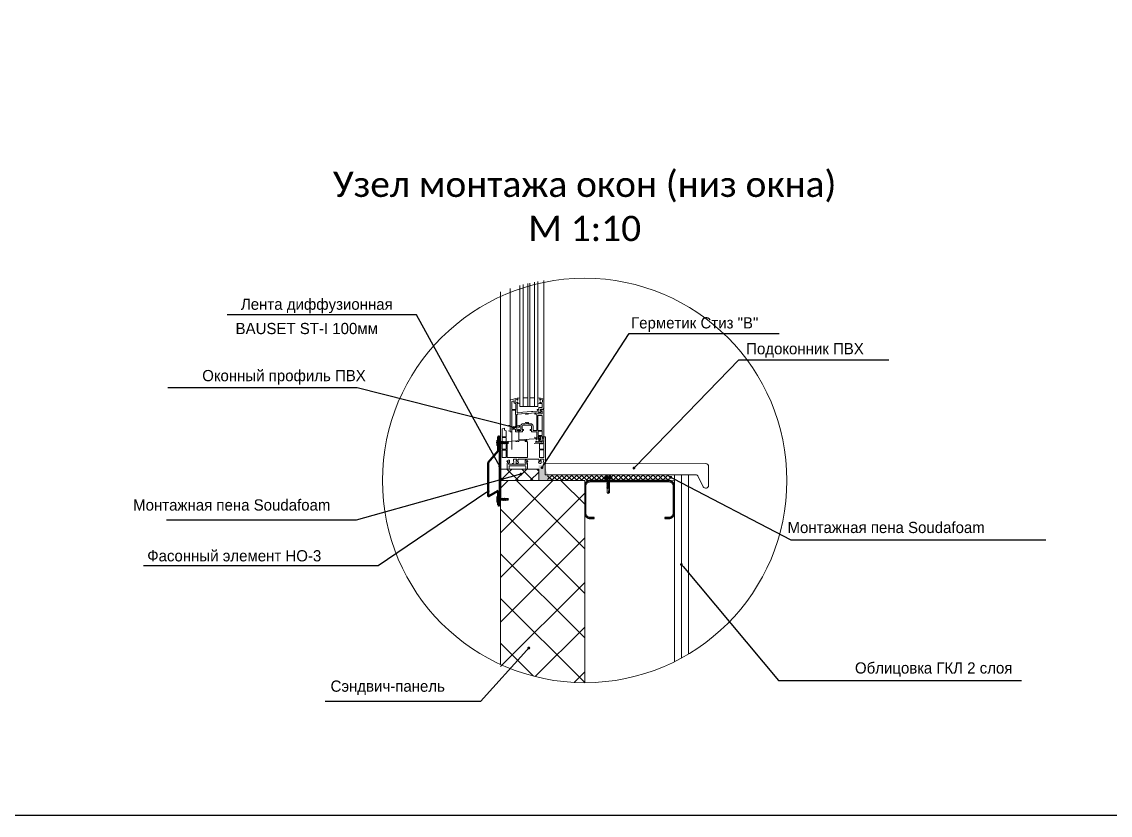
# Model space of a CAD drawing. Header units: millimetres. Extents: x -3689 to 2883575, y -702957 to -604547.
# Drawn here: x 2878021 to 2879962, y -674463 to -673048 of the extents above; entities that cross this region are included whole.
import ezdxf
from ezdxf import colors
from ezdxf.entities.mleader import LeaderData, LeaderLine
from ezdxf.enums import TextEntityAlignment as Align
from ezdxf.math import Vec2, Vec3

# ---------------------------------------------------------------- set-up
doc = ezdxf.new("R2010")
doc.units = ezdxf.units.MM
doc.linetypes.add('DASHED2', pattern=[0.375, 0.25, -0.125])
doc.layers.add('A-WALL-FNSH', color=92, linetype='Continuous', lineweight=5)
for name, color, linetype in [('A-WALL-OPEN-TEXT-BRICK', 20, 'DASHED2'), ('A-WALL-PATT', 181, 'Continuous'), ('ANNO-TEXT', 251, 'Continuous'), ('S-METL', 14, 'Continuous'), ('S-WALL-PATT', 181, 'Continuous')]:
    doc.layers.add(name, color=color, linetype=linetype)
doc.styles.add('PSTUDIO', font='pstudio.shx')
doc.styles.add('TA shtamp', font='calibri.ttf', dxfattribs={"height": 400})

# ---------------------------------------------------------------- blocks, each defined once
blk = doc.blocks.new('29-4.8-drill')
at = {"color": 0, "lineweight": 0, "ltscale": 100}
for p, q in [((-6.8, 4), (-3.4, 4)), ((-6.8, -4), (-6.8, 4)), ((-6.8, 2), (-3.4, 2)), ((-3.4, 5.2), (-2.5, 5.2)), ((-3.4, -5.2), (-3.4, 5.2)), ((-3.4, 4), (-3.4, -4)), ((-2.5, 5.2), (-2.5, -5.2)), ((-2.5, -2), (-2.5, 2)), ((-2.5, 2), (-2, 2)), ((-2, 7), (-1.5, 7)), ((-2, -7), (-2, 7)), ((-1.5, 7), (-1.5, -7)), ((-1.5, 7), (0, 7)), ((-1.5, -7), (-1.5, 7)), ((0, 7), (0, -7)), ((0, 2), (1.9, 2)), ((2.2, 2.4), (1.9, 2)), ((1.9, 2), (3.2, -2)), ((2.2, 2.4), (3.5, -2.4)), ((2.2, 2.4), (2.6, 2)), ((2.6, 2), (3.9, 2)), ((2.6, 2), (3.9, -2)), ((4.2, 2.4), (3.9, 2)), ((3.9, 2), (5.2, -2)), ((4.2, 2.4), (5.5, -2.4)), ((4.2, 2.4), (4.6, 2)), ((4.6, 2), (5.9, 2)), ((4.6, 2), (5.9, -2)), ((6.2, 2.4), (5.9, 2)), ((5.9, 2), (7.2, -2)), ((6.2, 2.4), (7.5, -2.4)), ((6.2, 2.4), (6.6, 2)), ((6.6, 2), (7.9, 2)), ((6.6, 2), (7.9, -2)), ((8.2, 2.4), (7.9, 2)), ((7.9, 2), (9.2, -2)), ((8.2, 2.4), (9.5, -2.4)), ((8.2, 2.4), (8.6, 2)), ((8.6, 2), (9.9, 2)), ((8.6, 2), (9.9, -2)), ((10.2, 2.4), (9.9, 2)), ((9.9, 2), (11.2, -2)), ((10.2, 2.4), (11.5, -2.4)), ((10.2, 2.4), (10.6, 2)), ((10.6, 2), (11.9, 2)), ((10.6, 2), (11.9, -2)), ((12.2, 2.4), (11.9, 2)), ((11.9, 2), (13.2, -2)), ((12.2, 2.4), (13.5, -2.4)), ((12.2, 2.4), (12.6, 2)), ((12.6, 2), (13.9, 2)), ((12.6, 2), (13.9, -2)), ((14.2, 2.4), (13.9, 2)), ((13.9, 2), (15.2, -2)), ((14.2, 2.4), (15.5, -2.4)), ((14.2, 2.4), (14.6, 2)), ((14.6, 2), (15.9, 2)), ((14.6, 2), (15.9, -2)), ((16.2, 2.4), (15.9, 2)), ((15.9, 2), (17.2, -2)), ((16.2, 2.4), (17.5, -2.4)), ((16.2, 2.4), (16.6, 2)), ((16.6, 2), (17.9, 2)), ((16.6, 2), (17.9, -2)), ((18.2, 2.4), (17.9, 2)), ((17.9, 2), (18.2, 1.1)), ((18.2, 2.4), (18.6, 0.9)), ((18.2, 2.4), (18.6, 2)), ((18.5, 0.8), (18.2, 1.1)), ((18.5, 0.8), (18.9, 1.1)), ((18.6, 2), (24.4, 2)), ((18.6, 2), (18.9, 1.1)), ((18.9, 1.1), (26.5, 0)), ((26.5, 0), (24.4, 2)), ((24.4, 2), (25.5, 0.1)), ((-6.8, -2), (-3.4, -2)), ((-3.4, -4), (-6.8, -4)), ((-2.5, -5.2), (-3.4, -5.2)), ((-2, -2), (-2.5, -2)), ((-1.5, -7), (-2, -7)), ((0, -7), (-1.5, -7)), ((3.2, -2), (0, -2)), ((3.5, -2.4), (3.2, -2)), ((3.5, -2.4), (3.9, -2)), ((5.2, -2), (3.9, -2)), ((5.5, -2.4), (5.2, -2)), ((5.5, -2.4), (5.9, -2)), ((7.2, -2), (5.9, -2)), ((7.5, -2.4), (7.2, -2)), ((7.5, -2.4), (7.9, -2)), ((9.2, -2), (7.9, -2)), ((9.5, -2.4), (9.2, -2)), ((9.5, -2.4), (9.9, -2)), ((11.2, -2), (9.9, -2)), ((11.5, -2.4), (11.2, -2)), ((11.5, -2.4), (11.9, -2)), ((13.2, -2), (11.9, -2)), ((13.5, -2.4), (13.2, -2)), ((13.5, -2.4), (13.9, -2)), ((15.2, -2), (13.9, -2)), ((15.5, -2.4), (15.2, -2)), ((15.5, -2.4), (15.9, -2)), ((17.2, -2), (15.9, -2)), ((17.5, -2.4), (17.2, -2)), ((17.5, -2.4), (17.9, -2)), ((24.4, -2), (17.9, -2)), ((26.5, 0), (24.4, -2))]:
    blk.add_line(p, q, dxfattribs=at)
blk = doc.blocks.new('PS1_160x68x17x2')
at = {"color": 0}
blk.add_lwpolyline([(-68, -63), (-68, -70, 0.414214), (-58, -80), (-10, -80, 0.414214), (0, -70), (0, 70, 0.414214), (-10, 80), (-58, 80, 0.414214), (-68, 70), (-68, 63), (-66, 63), (-66, 70, -0.414214), (-58, 78), (-10, 78, -0.414214), (-2, 70), (-2, -70, -0.414214), (-10, -78), (-58, -78, -0.414214), (-66, -70), (-66, -63)], format="xyb", close=True, dxfattribs=at)
blk = doc.blocks.new('_Dot')
at = {"color": 0, "linetype": 'ByBlock', "lineweight": -2}
blk.add_line((-0.5, 0), (-1, 0), dxfattribs=at)
at = {"color": 0, "linetype": 'ByBlock', "const_width": 0.5}
blk.add_lwpolyline([(-0.25, 0, 1), (0.25, 0, 1)], format="xyb", close=True, dxfattribs=at)
blk = doc.blocks.new('низ окна фасонка')
at = {"lineweight": 50}
for p, q in [((2811880.9, -600870.1), (2811898.5, -600849.3)), ((2811880.9, -600930.6), (2811880.9, -600870.1)), ((2811898.5, -600920.8), (2811880.9, -600930.6)), ((2811898.5, -600945.8), (2811898.5, -600920.8)), ((2811901.5, -600925.8), (2811901.5, -600945.8))]:
    blk.add_line(p, q, dxfattribs=at)
for points in [[(2811898.5, -600849.3), (2811898.5, -600849.3), (2811898.5, -600824.3)], [(2811901.5, -600824.3), (2811901.5, -600844.3)]]:
    blk.add_lwpolyline(points, dxfattribs=at)
for centre, radius, start, end in [((2811900, -600825.5), 1.93, 38.8495, 141.1505), ((2811900, -600944.8), 1.84, 215.393, 324.607)]:
    blk.add_arc(centre, radius, start, end, dxfattribs=at)
blk = doc.blocks.new('саморез клоп')
at = {"color": 7, "linetype": 'Continuous', "lineweight": 20, "true_color": 0x000007}
for points in [[(2808568, -602234.6), (2808568, -602224.8), (2808568, -602224.8)], [(2808569.9, -602224.8), (2808569.9, -602234.6), (2808569.9, -602234.6)], [(2808571, -602228.1), (2808570.7, -602228.1), (2808570.7, -602228.1)], [(2808570.7, -602231.1), (2808571, -602231.6), (2808571.5, -602231.1), (2808570.7, -602229.4)], [(2808570.7, -602231.1), (2808570.7, -602229.4), (2808570.7, -602229.4)], [(2808570.7, -602230.8), (2808571, -602231.6), (2808571, -602231.6)], [(2808571.5, -602228.1), (2808571.5, -602227.3), (2808571, -602228.1), (2808572.3, -602231.1)], [(2808571.5, -602227.3), (2808572.3, -602231.6), (2808572.3, -602231.6)], [(2808572.3, -602231.1), (2808572.3, -602231.6), (2808572.8, -602231.1), (2808571.5, -602228.1)], [(2808572.3, -602228.1), (2808571.5, -602228.1), (2808571.5, -602228.1)], [(2808572.3, -602231.1), (2808571.5, -602231.1), (2808571.5, -602231.1)], [(2808573.2, -602228.1), (2808572.8, -602227.3), (2808572.3, -602228.1), (2808573.7, -602231.1)], [(2808572.8, -602227.3), (2808574, -602231.6), (2808574, -602231.6)], [(2808573.7, -602231.1), (2808572.8, -602231.1), (2808572.8, -602231.1)], [(2808573.7, -602228.1), (2808573.2, -602228.1), (2808573.2, -602228.1)], [(2808573.7, -602231.1), (2808574, -602231.6), (2808574, -602231.1), (2808573.2, -602228.1)], [(2808574.5, -602228.1), (2808574, -602227.3), (2808573.7, -602228.1), (2808574.8, -602231.1)], [(2808574, -602227.3), (2808575.3, -602231.6), (2808575.3, -602231.6)], [(2808574.8, -602231.1), (2808574, -602231.1), (2808574, -602231.1)], [(2808575.3, -602228.1), (2808574.5, -602228.1), (2808574.5, -602228.1)], [(2808574.8, -602231.1), (2808575.3, -602231.6), (2808575.8, -602231.1), (2808574.5, -602228.1)], [(2808575.3, -602227.3), (2808576.6, -602231.6), (2808576.6, -602231.6)], [(2808575.8, -602228.1), (2808575.3, -602227.3), (2808575.3, -602228.1), (2808576.6, -602231.1)], [(2808576.6, -602228.1), (2808575.8, -602228.1), (2808575.8, -602228.1)], [(2808576.6, -602231.1), (2808576.6, -602231.6), (2808577, -602231.1), (2808575.8, -602228.1)], [(2808576.6, -602231.1), (2808575.8, -602231.1), (2808575.8, -602231.1)], [(2808577, -602228.1), (2808577, -602227.3), (2808576.6, -602228.1), (2808577.8, -602231.1)], [(2808577, -602227.3), (2808578.3, -602231.6), (2808578.3, -602231.6)], [(2808577.8, -602228.1), (2808577, -602228.1), (2808577, -602228.1)], [(2808577.8, -602231.1), (2808578.3, -602231.6), (2808578.3, -602231.1), (2808577, -602228.1)], [(2808577.8, -602231.1), (2808577, -602231.1), (2808577, -602231.1)], [(2808578.6, -602228.1), (2808578.3, -602227.3), (2808577.8, -602228.1), (2808579.1, -602231.1)], [(2808578.3, -602227.3), (2808579.6, -602231.6), (2808579.6, -602231.6)], [(2808579.1, -602231.1), (2808578.3, -602231.1), (2808578.3, -602231.1)], [(2808579.6, -602228.1), (2808578.6, -602228.1), (2808578.6, -602228.1)], [(2808579.1, -602231.1), (2808579.6, -602231.6), (2808580, -602231.1), (2808578.6, -602228.1)], [(2808579.6, -602227.3), (2808580.8, -602231.6), (2808580.8, -602231.6)], [(2808580, -602228.1), (2808579.6, -602227.3), (2808579.6, -602228.1), (2808580.4, -602231.1)], [(2808580.4, -602231.1), (2808580.8, -602231.6), (2808581.3, -602231.1), (2808580, -602228.1)], [(2808580.8, -602228.1), (2808580, -602228.1), (2808580, -602228.1)], [(2808580.4, -602231.1), (2808580, -602231.1), (2808580, -602231.1)], [(2808582.1, -602228.1), (2808581.3, -602228.1), (2808581.3, -602227.3), (2808580.8, -602228.1), (2808582.1, -602231.1), (2808581.3, -602231.1)], [(2808581.3, -602227.3), (2808582.1, -602231.6), (2808582.1, -602231.6)], [(2808582.1, -602231.1), (2808582.1, -602231.6), (2808582.6, -602231.1), (2808581.3, -602228.1)], [(2808582.9, -602228.1), (2808582.6, -602227.3), (2808582.1, -602228.1), (2808583.4, -602231.1), (2808582.6, -602231.1)], [(2808582.6, -602227.3), (2808583.8, -602231.6), (2808583.8, -602231.6)], [(2808583.8, -602231.1), (2808587.6, -602231.1), (2808588.9, -602229.4), (2808587.6, -602228.1), (2808582.9, -602228.1)], [(2808583.4, -602231.1), (2808583.8, -602231.6), (2808583.8, -602231.1), (2808582.9, -602228.1)], [(2808588.9, -602229.4), (2808586.7, -602229.8), (2808583.8, -602228.1)]]:
    blk.add_lwpolyline(points, dxfattribs=at)
for points in [[(2808568.7, -602225.8), (2808567.4, -602228), (2808567.4, -602230.6), (2808568.7, -602232.8)], [(2808569.9, -602226.6), (2808569.9, -602227.3), (2808570.4, -602227.8), (2808570.9, -602227.8)], [(2808570.9, -602230.8), (2808570.4, -602230.8), (2808569.9, -602231.1), (2808569.9, -602231.8)], [(2808586.9, -602229.6), (2808587.2, -602229.9), (2808587.4, -602230.4), (2808587.9, -602230.8)]]:
    blk.add_open_spline(points, degree=3, dxfattribs=at)
for points in [[(2808569.9, -602224.5), (2808569.9, -602224.1), (2808569.5, -602224), (2808569.2, -602224), (2808569.2, -602224), (2808568.9, -602224), (2808568.5, -602224.1), (2808568.5, -602224.5)], [(2808568.5, -602234.2), (2808568.5, -602234.6), (2808568.9, -602234.9), (2808569.2, -602234.9), (2808569.2, -602234.9), (2808569.5, -602234.9), (2808569.9, -602234.6), (2808569.9, -602234.2)]]:
    blk.add_open_spline(points, degree=3, knots=[0, 0, 0, 0, 0.125, 0.125, 0.125, 0.125001, 1, 1, 1, 1], dxfattribs=at)

msp = doc.modelspace()

# ---------------------------------------------------------------- hatches: boundary and pattern name
at = {"layer": 'A-WALL-PATT', "lineweight": 0}
h = msp.add_hatch(color=256, dxfattribs=at)
h.dxf.hatch_style = 1
h.paths.add_polyline_path([(2878872.9346, -673800.3064), (2878874.758, -673800.3064), (2878874.758, -673900.3279), (2878872.9346, -673900.3279)])
at = {"layer": 'S-WALL-PATT', "lineweight": 0}
h = msp.add_hatch(color=7, dxfattribs=at)
h.dxf.hatch_style = 1
edge = h.paths.add_edge_path()
edge.add_line((2878954.9189, -673838.5105), (2878954.4189, -673839.0105))
edge.add_line((2878954.4189, -673839.0105), (2878953.1189, -673839.0105))
edge.add_arc((2878953.1189, -673837.0105), 2, 180, 270, ccw=False)
edge.add_arc((2878941.5597, -673815.5626), 23.4817, 273.0737914, 294.0220865, ccw=False)
edge.add_line((2878942.8189, -673839.0105), (2878942.8189, -673866.0102))
edge.add_line((2878942.8189, -673866.0102), (2878974.9189, -673866.0102))
edge.add_arc((2878981.3919, -673840.2798), 26.5321, 176.1762528, 255.8789996, ccw=False)
h = msp.add_hatch(dxfattribs=at)
h.set_pattern_fill('ANSI37', color=256, scale=150, angle=-90)
h.set_pattern_definition([(315, (2869662.682, -656746.842), (13.258252, 13.258252), []), (45, (2869662.682, -656746.842), (-13.258252, 13.258252), [])])
edge = h.paths.add_edge_path()
edge.add_line((2878942.5982, -673865.8465), (2878942.5787, -673845.9678))
edge.add_line((2878942.5787, -673845.9678), (2878874.6377, -673846.0608))
edge.add_line((2878874.6377, -673846.0608), (2878874.6377, -673866.0608))
edge.add_line((2878874.6377, -673866.0608), (2878888.3006, -673866.0608))
edge.add_arc((2878866.6177, -665490.3517), 8375.7372, 270.1483256, 270.39406271)
edge.add_line((2878924.223, -673865.8908), (2878942.5982, -673865.8465))
h = msp.add_hatch(dxfattribs=at)
h.set_pattern_fill('ANSI37', scale=50, angle=-90)
h.set_pattern_definition([(315, (2867621.557, -734901.945), (4.4194174, 4.4194174), []), (45, (2867621.557, -734901.945), (-4.4194174, 4.4194174), [])])
h.paths.add_polyline_path([(2878958.3897, -673856.1871), (2879066.3898, -673856.1871), (2879066.3898, -673866.187), (2878958.3897, -673866.187)])
h = msp.add_hatch(dxfattribs=at)
h.set_pattern_fill('ANSI37', scale=50, angle=-90)
h.set_pattern_definition([(315, (2867731.0944, -734901.651), (4.4194174, 4.4194174), []), (45, (2867731.0944, -734901.651), (-4.4194174, 4.4194174), [])])
h.paths.add_polyline_path([(2879067.9269, -673855.8929), (2879175.9271, -673855.8929), (2879175.9271, -673865.8928), (2879067.9269, -673865.8928)])

# ---------------------------------------------------------------- linework, layer by layer
at = {"color": 7, "linetype": 'ByBlock', "lineweight": 0, "ltscale": 500}
for p, q in [((2878891.5825, -673523.4133), (2878891.5825, -673724.0384)), ((2878951.5825, -673722.2164), (2878951.5825, -673509.1665)), ((2878874.5825, -673825.1506), (2878874.5825, -673529.4992))]:
    msp.add_line(p, q, dxfattribs=at)
at = {"color": 7, "lineweight": 0}
for p, q in [((2878905.5825, -673719.1544), (2878908.9825, -673718.3506)), ((2878944.3825, -673719.1544), (2878940.9825, -673718.3506)), ((2878908.9825, -673729.4583), (2878905.5825, -673728.6544)), ((2878940.9825, -673729.4583), (2878944.3825, -673728.6544)), ((2878946.2601, -673726.8942), (2878949.0119, -673726.1569)), ((2878888.5825, -673767.8506), (2878891.5825, -673767.0467)), ((2878891.5825, -673778.1544), (2878888.5825, -673777.3506)), ((2878937.5825, -673789.6544), (2878934.5825, -673788.8506)), ((2878937.5825, -673799.1544), (2878934.5825, -673799.9583))]:
    msp.add_line(p, q, dxfattribs=at)
at = {"color": 7, "lineweight": 0, "ltscale": 500}
for points in [[(2878908.9825, -673518.1539), (2878908.9825, -673734.1544), (2878914.9825, -673734.1544), (2878914.9825, -673516.5595)], [(2878922.9825, -673514.6044), (2878922.9825, -673734.1544), (2878926.9825, -673734.1544), (2878926.9825, -673513.6991)], [(2878934.9825, -673512.031), (2878934.9825, -673734.1544), (2878940.9825, -673734.1544), (2878940.9825, -673510.9034)]]:
    msp.add_lwpolyline(points, dxfattribs=at)
at = {"color": 7, "lineweight": 0}
for points in [[(2878941.0825, -673745.6544, -0.414213562), (2878942.0825, -673744.6544), (2878942.5825, -673744.6544), (2878942.5825, -673739.1544), (2878940.0825, -673739.1544), (2878940.345, -673742.1544), (2878931.8825, -673742.8204), (2878930.0825, -673742.9621), (2878914.0825, -673744.2213), (2878912.2825, -673744.363), (2878904.6218, -673744.9672, -0.437459021), (2878904.0825, -673744.4687), (2878904.0825, -673728.6544), (2878905.5825, -673728.6544), (2878905.5825, -673726.1492, 0.339454259), (2878905.4343, -673725.956), (2878904.3343, -673725.6612, 0.493145426), (2878904.0825, -673725.8544), (2878904.0825, -673726.6044, -0.493145426), (2878903.7048, -673726.8942), (2878900.9531, -673726.1569, -0.339454259), (2878900.5825, -673725.6739), (2878900.5825, -673722.6349, -0.339454259), (2878900.9531, -673722.152), (2878903.7048, -673721.4146, -0.493145426), (2878904.0825, -673721.7044), (2878904.0825, -673722.4544, 0.493145426), (2878904.3343, -673722.6476), (2878905.4343, -673722.3528, 0.339454259), (2878905.5825, -673722.1597), (2878905.5825, -673719.1544), (2878904.0825, -673719.1544), (2878893.0649, -673722.1066, 0.339454259), (2878891.5825, -673724.0384), (2878891.5825, -673778.1544, 0.414213562), (2878892.5825, -673779.1544), (2878894.5825, -673779.1544), (2878894.5825, -673775.1544, -0.414213562), (2878895.5825, -673774.1544), (2878900.9825, -673774.1544), (2878900.9825, -673779.1544), (2878913.4825, -673779.1544), (2878913.4825, -673776.9544), (2878915.4825, -673776.9544), (2878915.4825, -673775.1544), (2878913.3325, -673775.1544), (2878913.3325, -673768.8544, -0.414213562), (2878914.8325, -673767.3544), (2878921.0629, -673767.3544), (2878921.5825, -673767.0544), (2878922.1021, -673767.3544), (2878928.3325, -673767.3544, -0.414213562), (2878929.8325, -673768.8544), (2878929.8325, -673775.1544), (2878927.6825, -673775.1544), (2878927.6825, -673776.9544), (2878929.6825, -673776.9544), (2878929.6825, -673779.1544), (2878939.0825, -673779.1544), (2878939.0825, -673789.6544), (2878937.5825, -673789.6544), (2878937.5825, -673789.6544), (2878937.5825, -673792.1597, 0.339454259), (2878937.7307, -673792.3528), (2878938.8307, -673792.6476, 0.493145426), (2878939.0825, -673792.4544), (2878939.0825, -673791.7044, -0.493145426), (2878939.4601, -673791.4146), (2878942.2119, -673792.152, -0.339454259), (2878942.5825, -673792.6349), (2878942.5825, -673796.3942, -0.414213562), (2878942.0825, -673796.8942), (2878939.4601, -673796.8942, -0.493145426), (2878939.0825, -673796.6044), (2878939.0825, -673795.8544, 0.493145426), (2878938.8307, -673795.6612), (2878937.7307, -673795.956, 0.339454259), (2878937.5825, -673796.1492), (2878937.5825, -673799.1544), (2878949.5825, -673799.1544, 0.414213562), (2878951.5825, -673797.1544), (2878951.5825, -673740.1544, 0.414213562), (2878950.5825, -673739.1544), (2878946.5825, -673739.1544), (2878946.5825, -673741.8544), (2878948.5825, -673741.8544), (2878948.5825, -673746.1544, -0.414213562), (2878947.5825, -673747.1544), (2878942.0825, -673747.1544, -0.414213562), (2878941.0825, -673746.1544)], [(2878898.3825, -673723.7875), (2878894.5825, -673724.8058), (2878894.5825, -673739.1544), (2878901.5825, -673739.1544), (2878901.5825, -673728.6031), (2878900.3837, -673728.2819, -0.339454259), (2878898.3825, -673725.6739)], [(2878881.3825, -673772.4837), (2878877.5825, -673773.5019), (2878877.5825, -673787.8506), (2878884.5825, -673787.8506), (2878884.5825, -673777.2993), (2878883.3837, -673776.978, -0.339454259), (2878881.3825, -673774.37)], [(2878944.7825, -673796.1544), (2878948.5825, -673796.1544), (2878948.5825, -673786.8544), (2878941.5825, -673786.8544), (2878941.5825, -673789.7057), (2878942.7813, -673790.0269, -0.339454259), (2878944.7825, -673792.6349)], [(2878948.3807, -673800.3506), (2878948.3807, -673798.5506), (2878946.7807, -673798.5506), (2878946.7807, -673800.3506), (2878946.2807, -673800.3506, -0.414213562), (2878945.2807, -673799.3506), (2878945.2807, -673798.5506), (2878944.2807, -673798.5506), (2878944.2807, -673810.1006), (2878951.5807, -673810.1006), (2878951.5807, -673798.5506), (2878949.8807, -673798.5506), (2878949.8807, -673799.3506, -0.414213562), (2878948.8807, -673800.3506)]]:
    msp.add_lwpolyline(points, format="xyb", close=True, dxfattribs=at)
at = {"color": 7, "linetype": 'ByBlock', "lineweight": 0, "ltscale": 500}
for points in [[(2878914.9825, -673734.1544), (2878922.9825, -673734.1544), (2878922.9825, -673718.3506), (2878914.9825, -673718.3506)], [(2878926.9825, -673734.1544), (2878934.9825, -673734.1544), (2878934.9825, -673718.3506), (2878926.9825, -673718.3506)]]:
    msp.add_lwpolyline(points, close=True, dxfattribs=at)
at = {"color": 7, "lineweight": 0}
for points in [[(2878946.0825, -673742.3544), (2878946.0825, -673742.3544), (2878946.0825, -673738.6544), (2878950.5825, -673738.6544, 0.414213562), (2878951.5825, -673737.6544), (2878951.5825, -673722.2164, 0.339454259), (2878950.1001, -673720.2845), (2878945.8825, -673719.1544), (2878944.3825, -673719.1544), (2878944.3825, -673722.1597, 0.339454259), (2878944.5307, -673722.3528), (2878945.6307, -673722.6476, 0.493145426), (2878945.8825, -673722.4544), (2878945.8825, -673721.7044, -0.493145426), (2878946.2601, -673721.4146), (2878949.0119, -673722.152, -0.339454259), (2878949.3825, -673722.6349), (2878949.3825, -673725.6739, -0.339454259), (2878949.0119, -673726.1569), (2878946.2601, -673726.8942, -0.493145426), (2878945.8825, -673726.6044), (2878945.8825, -673725.8544, 0.493145426), (2878945.6307, -673725.6612), (2878944.5307, -673725.956, 0.339454259), (2878944.3825, -673726.1492), (2878944.3825, -673728.6544), (2878948.5825, -673728.6544), (2878948.5825, -673735.6544), (2878943.0825, -673735.6544), (2878943.0825, -673744.6544), (2878946.0825, -673744.6544), (2878946.8392, -673742.9139, 0.540126136), (2878946.4724, -673742.3544), (2878946.0825, -673742.3544)], [(2878924.0825, -673746.1426), (2878935.5825, -673745.2377), (2878935.5825, -673747.6543), (2878937.0825, -673747.6543), (2878937.0825, -673745.1196), (2878938.4385, -673745.0128, 0.043600111), (2878938.3825, -673745.6544), (2878938.3825, -673746.1544, 0.200526552), (2878939.4825, -673748.7869), (2878939.4825, -673776.4544), (2878932.4825, -673776.4544), (2878932.4825, -673768.8544, 0.414213562), (2878928.2825, -673764.6544), (2878924.5325, -673764.6544), (2878924.5325, -673763.3544, 0.414213562), (2878923.5325, -673762.3544), (2878922.4325, -673762.3544), (2878922.4325, -673764.3544), (2878921.5825, -673764.3544), (2878920.6325, -673764.3544), (2878920.6325, -673762.3544), (2878919.5325, -673762.3544, 0.414213562), (2878918.5325, -673763.3544), (2878918.5325, -673764.6544), (2878914.7825, -673764.6544, 0.414213562), (2878910.5825, -673768.8544), (2878910.5825, -673776.4544), (2878903.6825, -673776.4544), (2878903.6825, -673748.6725, -0.391392455), (2878904.604, -673747.6756), (2878919.0825, -673746.5361), (2878919.0825, -673747.6544), (2878920.5825, -673747.6544), (2878920.5825, -673746.4181), (2878922.5825, -673746.2607), (2878922.5825, -673747.6544), (2878924.0825, -673747.6544), (2878924.0825, -673746.1426)], [(2878954.5807, -673810.8506), (2878954.5807, -673788.8506, 0.414213562), (2878953.5807, -673787.8506), (2878949.5807, -673787.8506), (2878949.5807, -673790.5506), (2878951.5807, -673790.5506), (2878951.5807, -673794.8506, -0.414213562), (2878950.5807, -673795.8506), (2878945.0807, -673795.8506, -0.414213562), (2878944.0807, -673794.8506), (2878944.0807, -673794.3506, -0.414213562), (2878945.0807, -673793.3506), (2878945.5807, -673793.3506), (2878945.5807, -673787.8506), (2878943.0807, -673787.8506), (2878943.3431, -673790.8506), (2878907.62, -673793.6633, -0.437459021), (2878907.0807, -673793.1649), (2878907.0807, -673777.3506), (2878908.5807, -673777.3506), (2878908.5807, -673774.8453, 0.339454259), (2878908.4324, -673774.6521), (2878907.3324, -673774.3574, 0.493145426), (2878907.0807, -673774.5506), (2878907.0807, -673775.3006, -0.493145426), (2878906.703, -673775.5903), (2878903.9513, -673774.853, -0.339454259), (2878903.5807, -673774.37), (2878903.5807, -673771.3311, -0.339454259), (2878903.9513, -673770.8481), (2878906.703, -673770.1108, -0.493145426), (2878907.0807, -673770.4006), (2878907.0807, -673771.1506, 0.493145426), (2878907.3324, -673771.3437), (2878908.4324, -673771.049, 0.339454259), (2878908.5807, -673770.8558), (2878908.5807, -673767.8506), (2878907.0807, -673767.8506), (2878896.063, -673770.8027, 0.339454259), (2878894.5807, -673772.7346), (2878894.5807, -673810.8506)], [(2878922.4825, -673810.8506), (2878922.4825, -673797.483, -0.200526552), (2878921.3825, -673794.8506), (2878921.3825, -673794.3506, -0.043594758), (2878921.4385, -673793.709), (2878920.0825, -673793.8158), (2878920.0825, -673796.4506), (2878918.5825, -673796.4506), (2878918.5825, -673793.9339), (2878907.0825, -673794.8388), (2878907.0825, -673796.4506), (2878905.5825, -673796.4506), (2878905.5825, -673794.9568), (2878903.5825, -673795.1142), (2878903.5825, -673796.4506), (2878902.0825, -673796.4506), (2878902.0825, -673795.2323), (2878887.604, -673796.3718, 0.391392455), (2878886.6825, -673797.3687), (2878886.6825, -673810.8506)], [(2878954.5807, -673810.8506), (2878954.5807, -673835.3506, -0.414213562), (2878954.0807, -673835.8506), (2878952.7807, -673835.8506, -0.414213562), (2878950.7807, -673833.8506), (2878951.5807, -673829.3506), (2878951.5807, -673828.5506, 0.414213562), (2878950.8807, -673827.8506), (2878950.8807, -673827.8506), (2878950.8807, -673827.8506), (2878946.2807, -673827.8506, 0.414213562), (2878945.2807, -673828.8506), (2878945.2807, -673829.3506, 0.414213562), (2878946.2807, -673830.3506), (2878946.7807, -673830.3506), (2878946.7807, -673834.8506, -0.414213562), (2878946.2807, -673835.3506), (2878944.4807, -673835.3506, -0.414213562), (2878942.4807, -673833.3506), (2878942.4807, -673832.6506), (2878944.5807, -673832.6506), (2878944.5807, -673832.0616, -0.25819889), (2878943.0807, -673829.3506), (2878943.0807, -673828.0506, 0.414213562), (2878942.8807, -673827.8506), (2878906.2807, -673827.8506, 0.414213562), (2878906.0807, -673828.0506), (2878906.0807, -673829.3506, -0.25819889), (2878904.5807, -673832.0616), (2878904.5807, -673832.6506), (2878906.6807, -673832.6506), (2878906.6807, -673833.3506, -0.414213562), (2878904.6807, -673835.3506), (2878902.8807, -673835.3506, -0.414213562), (2878902.3807, -673834.8506), (2878902.3807, -673830.3506), (2878902.8807, -673830.3506, 0.414213562), (2878903.8807, -673829.3506), (2878903.8807, -673828.8506, 0.414213562), (2878902.8807, -673827.8506), (2878898.3807, -673827.8506, 0.375735116), (2878897.5807, -673828.5506), (2878897.5807, -673829.3506), (2878898.3807, -673833.8506, -0.414213562), (2878896.3807, -673835.8506), (2878895.0807, -673835.8506)], [(2878904.5825, -673836.9506), (2878889.8825, -673836.9506, -0.414213562), (2878888.8825, -673835.9506), (2878888.8825, -673835.4506, -0.414213562), (2878889.8825, -673834.4506), (2878890.3825, -673834.4506), (2878890.3825, -673829.9506, 0.414213562), (2878889.8825, -673829.4506), (2878888.0825, -673829.4506, 0.414213562), (2878886.0825, -673831.4506), (2878886.0825, -673832.1506), (2878888.1825, -673832.1506), (2878888.1825, -673832.7395, 0.25819889), (2878886.6825, -673835.4506), (2878886.6825, -673845.8504)], [(2878904.5825, -673836.9506), (2878919.2825, -673836.9506, 0.414213562), (2878920.2825, -673835.9506), (2878920.2825, -673835.4506, 0.414213562), (2878919.2825, -673834.4506), (2878918.7825, -673834.4506), (2878918.7825, -673829.9506, -0.414213562), (2878919.2825, -673829.4506), (2878921.0825, -673829.4506, -0.414213562), (2878923.0825, -673831.4506), (2878923.0825, -673832.1506), (2878920.9825, -673832.1506), (2878920.9825, -673832.7395, -0.25819889), (2878922.4825, -673835.4506), (2878922.4825, -673845.8504)], [(2878904.5825, -673839.6506), (2878890.6825, -673839.6506, 0.414213562), (2878889.6825, -673840.6506), (2878889.6825, -673845.8504, 0.096497732), (2878889.6825, -673845.8504, 0.096497732)], [(2878904.5825, -673839.6506), (2878918.4825, -673839.6506, -0.414213562), (2878919.4825, -673840.6506), (2878919.4825, -673845.8504, -0.414213562), (2878919.4825, -673845.8504), (2878919.4825, -673845.8504)]]:
    msp.add_lwpolyline(points, format="xyb", dxfattribs=at)
for points in [[(2878901.3825, -673748.2588), (2878901.8825, -673748.2305), (2878901.8825, -673771.4544), (2878894.5825, -673771.4544), (2878894.5825, -673740.6544), (2878901.3825, -673740.6544)], [(2878948.5825, -673749.8544), (2878948.5825, -673776.4544), (2878941.2825, -673776.4544), (2878941.2825, -673749.8544)], [(2878941.5825, -673777.9544), (2878941.5825, -673785.3544), (2878948.5825, -673785.3544), (2878948.5825, -673777.9544)], [(2878884.3825, -673796.955), (2878884.8825, -673796.9266), (2878884.8825, -673810.2506), (2878877.5825, -673810.2506), (2878877.5825, -673789.3506), (2878884.3825, -673789.3506)], [(2878877.5825, -673825.1506), (2878884.8825, -673825.1506), (2878884.8825, -673811.6006), (2878877.5825, -673811.6006)], [(2878944.2807, -673811.4506), (2878951.5807, -673811.4506), (2878951.5807, -673825.1506), (2878944.2807, -673825.1506)]]:
    msp.add_lwpolyline(points, close=True, dxfattribs=at)
msp.add_lwpolyline([(2878872.9194, -673800.3039), (2878874.7428, -673800.3039), (2878874.7428, -673900.3254), (2878872.9194, -673900.3254)], close=True)
msp.add_lwpolyline([(2878922.4825, -673810.8506), (2878922.4825, -673825.1506), (2878886.6825, -673825.1506), (2878886.6825, -673810.8506)], dxfattribs=at)
at = {"color": 7, "linetype": 'ByBlock', "lineweight": 0, "ltscale": 500, "flags": 128}
msp.add_lwpolyline([(2878954.2356, -673855.9198), (2878954.2356, -673835.9198), (2879240.4807, -673835.8506, -0.414213562), (2879245.4807, -673840.8506), (2879245.4807, -673874.6702, -0.791418319), (2879236.0085, -673876.9063), (2879226.8626, -673858.6145, 0.284079044), (2879222.3905, -673855.8506)], format="xyb", close=True, dxfattribs=at)
at = {"layer": 'A-WALL-FNSH', "color": 7, "lineweight": 0}
for points in [[(2879184.5826, -673855.8506), (2879184.5826, -674189.0107)], [(2879197.0826, -673855.8506), (2879197.0826, -674182.5148)], [(2879209.5826, -673855.8506), (2879209.5826, -674175.3784)]]:
    msp.add_lwpolyline(points, dxfattribs=at)
at = {"layer": 'A-WALL-PATT', "lineweight": 0}
msp.add_lwpolyline([(2878942.5982, -673865.8465), (2878942.5787, -673845.9678), (2878874.7428, -673845.8504), (2878874.7428, -673865.8504), (2878888.4057, -673865.8504, 0.001072231), (2878924.3282, -673865.6804)], format="xyb", close=True, dxfattribs=at)
at = {"layer": 'Defpoints', "color": 7}
msp.add_lwpolyline([(2877972.1351, -671632.8276), (2877972.1351, -674462.8276), (2880052.1351, -674462.8276), (2880052.1351, -673912.8276), (2881902.1351, -673912.8276), (2881902.1351, -671632.8276)], close=True, dxfattribs=at)
msp.add_lwpolyline([(2877972.1351, -671632.8276), (2877972.1351, -674462.8276), (2880052.1351, -674462.8276), (2880052.1351, -673912.8276), (2881902.1351, -673912.8276), (2881902.1351, -671632.8276)], close=True, dxfattribs=at)
at = {"layer": 'S-METL', "color": 7, "lineweight": 0}
msp.add_circle((2879024.5825, -673865.8504), 360.6003, dxfattribs=at)
at = {"layer": 'S-WALL-PATT', "color": 7, "linetype": 'Continuous', "lineweight": 0}
for p, q in [((2878967.9552, -673865.8504), (2878874.5825, -673959.2232)), ((2878888.4057, -673865.8504), (2878874.5825, -673879.6737)), ((2878902.8091, -673865.8504), (2879024.5825, -673987.6238)), ((2878982.3586, -673865.8504), (2879024.5825, -673908.0743)), ((2879024.5825, -673888.7727), (2878874.5825, -674038.7727)), ((2878874.5825, -673917.1733), (2879024.5825, -674067.1733)), ((2879024.5825, -673968.3222), (2878874.5825, -674118.3222)), ((2878874.5825, -673996.7229), (2879024.5825, -674146.7229)), ((2879024.5825, -674047.8717), (2878874.5825, -674197.8717)), ((2878874.5825, -674076.2724), (2879024.5825, -674226.2724)), ((2879024.5825, -674127.4212), (2878936.481, -674215.5228)), ((2878874.5825, -674155.8219), (2878933.5254, -674214.7648)), ((2879024.5825, -674206.9707), (2879005.6023, -674225.9509))]:
    msp.add_line(p, q, dxfattribs=at)
at = {"layer": 'S-WALL-PATT', "color": 7, "lineweight": 0}
msp.add_lwpolyline([(2879068.6324, -673856.3505), (2879184.5826, -673855.8506), (2879184.5826, -673865.8504), (2879068.6324, -673866.3504)], close=True, dxfattribs=at)
msp.add_lwpolyline([(2878874.5825, -674193.7721), (2878874.5825, -673865.8504), (2879024.5825, -673865.8504), (2879024.5825, -674226.4508)], dxfattribs=at)

# ---------------------------------------------------------------- block references
for name, p in [('низ окна фасонка', (66971.6257, -72963.769)), ('саморез клоп', (70299.8211, -71569.0774)), ('саморез клоп', (70300.1376, -71669.9909))]:
    msp.add_blockref(name, p)
at = {"layer": 'S-METL', "color": 7, "lineweight": 0}
for name, p, rotation in [('29-4.8-drill', (2879066.5824, -673862.8504), 270), ('PS1_160x68x17x2', (2879104.5826, -673865.8504), 90.00000000000001)]:
    msp.add_blockref(name, p, dxfattribs=dict(at, rotation=rotation))

# ---------------------------------------------------------------- texts
at = {"layer": 'A-WALL-OPEN-TEXT-BRICK', "lineweight": 0, "char_height": 20, "attachment_point": 1, "style": 'PSTUDIO'}
for s, insert in [('Лента диффузионная ', (2878411.7188, -673541.4651)), ('BAUSET ST-I 100мм ', (2878402.2533, -673584.8349))]:
    msp.add_mtext_dynamic_manual_height_columns(s, width=445.164623, gutter_width=2.5, heights=[67.9228], dxfattribs=dict(at, insert=insert))
at = {"layer": 'A-WALL-OPEN-TEXT-BRICK', "color": 7, "lineweight": 0, "char_height": 20, "style": 'PSTUDIO'}
for s, width, insert, attachment_point in [('Герметик Стиз "В"', 498.025831, (2879107.2775, -673574.7508), 1), ('Подоконник ПВХ ', 498.025831, (2879312.5542, -673620.807), 1), ('Оконный профиль ПВХ', 445.164623, (2878634.3355, -673668.8084), 3), ('{\\C256;Монтажная пена Soudafoam}', 445.164623, (2878219.533, -673899.5069), 1), ('{\\C256;Монтажная пена Soudafoam}', 445.164623, (2879386.2205, -673939.6258), 1), ('Фасонный элемент НО-3', 445.164623, (2878244.6831, -673990.1403), 1), ('Облицовка ГКЛ 2 слоя', 445.164623, (2879787.2289, -674190.1858), 3), ('Сэндвич-панель', 445.164623, (2878571.5519, -674222.6072), 1)]:
    msp.add_mtext_dynamic_manual_height_columns(s, width=width, gutter_width=2.5, heights=[67.9228], dxfattribs=dict(at, insert=insert, attachment_point=attachment_point))
at = {"layer": 'ANNO-TEXT', "color": 7, "lineweight": 0, "style": 'TA shtamp'}
for s, p in [('Узел монтажа окон (низ окна)', (2879024.5825, -673339.4332)), ('М 1:10', (2879024.5825, -673416.4148))]:
    msp.add_text(s, height=45, dxfattribs=at).set_placement(p, align=Align.MIDDLE)

# ---------------------------------------------------------------- leaders
at = {"layer": 'A-WALL-OPEN-TEXT-BRICK', "linetype": 'Continuous', "lineweight": 0}
ml = msp.add_multileader_mtext('Standard', dxfattribs=at)
ml.set_content('', color=256)
ml.set_leader_properties()
ml.set_arrow_properties(name='DOT')
ml.build(insert=Vec2(0, 0))
ml.multileader.update_dxf_attribs({"arrow_head_size": 5})
ctx = ml.context
ctx.base_point, ctx.char_height, ctx.arrow_head_size, ctx.landing_gap_size, ctx.plane_origin = Vec3(2878386.855, -673570.2646), 0.4, 5, 0.2, Vec3(2877964.9166, -673146.0529)
ctx.text_align_type = 2
notes = []
notes.append((ctx, [(0, (1, 1, 0), (2878725.0106, -673570.2646), (-1, 0), 337.7556, [(0, [(2878872.9194, -673840.1154)], 0, [])])]))
ctx.mtext.insert, ctx.mtext.alignment, ctx.mtext.flow_direction = Vec3(2878387.055, -673570.0646), 3, 5
at = {"layer": 'A-WALL-OPEN-TEXT-BRICK', "color": 7, "linetype": 'Continuous', "lineweight": 0}
ml = msp.add_multileader_mtext('Standard', dxfattribs=at)
ml.set_content('', color=7)
ml.set_leader_properties()
ml.set_arrow_properties(name='DOT')
ml.build(insert=Vec2(0, 0))
ml.multileader.update_dxf_attribs({"arrow_head_size": 5})
ctx = ml.context
ctx.base_point, ctx.char_height, ctx.arrow_head_size, ctx.landing_gap_size, ctx.plane_origin = Vec3(2879371.6179, -673603.7941), 0.4, 5, 0.2, Vec3(2878719.3577, -673210.6626)
notes.append((ctx, [(1, (1, 1, 0), (2879104.0949, -673603.7941), (1, 0), 267.523, [(0, [(2878948.4706, -673843.0041)], 0, [])])]))
ctx.mtext.insert, ctx.mtext.flow_direction = Vec3(2879371.8179, -673603.5941), 5
ml = msp.add_multileader_mtext('Standard', dxfattribs=at)
ml.set_content('', color=7)
ml.set_leader_properties()
ml.set_arrow_properties(name='DOT')
ml.build(insert=Vec2(0, 0))
ml.multileader.update_dxf_attribs({"arrow_head_size": 5})
ctx = ml.context
ctx.base_point, ctx.char_height, ctx.arrow_head_size, ctx.landing_gap_size, ctx.plane_origin = Vec3(2879566.7118, -673650.7233), 0.4, 5, 0.2, Vec3(2878896.1312, -673204.9984)
notes.append((ctx, [(1, (1, 1, 0), (2879299.1888, -673650.7233), (1, 0), 267.523, [(0, [(2879112.3608, -673843.7883)], 0, [])])]))
ctx.mtext.insert, ctx.mtext.flow_direction = Vec3(2879566.9118, -673650.5233), 5
ml = msp.add_multileader_mtext('Standard', dxfattribs=at)
ml.set_content('', color=7)
ml.set_leader_properties()
ml.set_arrow_properties(name='DOT')
ml.build(insert=Vec2(0, 0))
ml.multileader.update_dxf_attribs({"arrow_head_size": 5})
ctx = ml.context
ctx.base_point, ctx.char_height, ctx.arrow_head_size, ctx.landing_gap_size, ctx.plane_origin = Vec3(2878281.0472, -673700.608), 0.4, 5, 0.2, Vec3(2879038.3317, -673363.4017)
ctx.text_align_type = 2
notes.append((ctx, [(1, (1, 1, 0), (2878619.2028, -673700.608), (-1, 0), 337.7556, [(0, [(2878898.2325, -673771.4544)], 0, [])])]))
ctx.mtext.insert, ctx.mtext.alignment, ctx.mtext.flow_direction = Vec3(2878281.2472, -673700.408), 3, 5
ml = msp.add_multileader_mtext('Standard', dxfattribs=at)
ml.set_content('', color=7)
ml.set_leader_properties()
ml.set_arrow_properties(name='DOT')
ml.build(insert=Vec2(0, 0))
ml.multileader.update_dxf_attribs({"arrow_head_size": 5})
ctx = ml.context
ctx.base_point, ctx.char_height, ctx.arrow_head_size, ctx.landing_gap_size, ctx.plane_origin = Vec3(2878278.7902, -673936.3648), 0.4, 5, 0.2, Vec3(2879036.0747, -673599.1585)
ctx.text_align_type = 2
notes.append((ctx, [(1, (1, 1, 0), (2878616.9458, -673936.3648), (-1, 0), 337.7556, [(0, [(2878910.9277, -673854.5957)], 0, [])])]))
ctx.mtext.insert, ctx.mtext.alignment, ctx.mtext.flow_direction = Vec3(2878278.9902, -673936.1648), 3, 5
ml = msp.add_multileader_mtext('Standard', dxfattribs=at)
ml.set_content('', color=7)
ml.set_leader_properties()
ml.set_arrow_properties(name='DOT')
ml.build(insert=Vec2(0, 0))
ml.multileader.update_dxf_attribs({"arrow_head_size": 5})
ctx = ml.context
ctx.base_point, ctx.char_height, ctx.arrow_head_size, ctx.landing_gap_size, ctx.plane_origin = Vec3(2879846.8056, -673971.8026), 0.4, 5, 0.2, Vec3(2878988.7985, -673619.5434)
notes.append((ctx, [(1, (1, 1, 0), (2879391.8561, -673971.8026), (1, 0), 454.9496, [(0, [(2879177.907, -673860.1436)], 0, [])])]))
ctx.mtext.insert, ctx.mtext.flow_direction = Vec3(2879847.0056, -673971.6026), 5
ml = msp.add_multileader_mtext('Standard', dxfattribs=at)
ml.set_content('', color=7)
ml.set_leader_properties()
ml.set_arrow_properties(name='DOT')
ml.build(insert=Vec2(0, 0))
ml.multileader.update_dxf_attribs({"arrow_head_size": 5})
ctx = ml.context
ctx.base_point, ctx.char_height, ctx.arrow_head_size, ctx.landing_gap_size, ctx.plane_origin = Vec3(2878237.4496, -674018.0993), 0.4, 5, 0.2, Vec3(2877877.3935, -673768.7627)
ctx.text_align_type = 2
notes.append((ctx, [(0, (1, 1, 0), (2878656.2439, -674018.0993), (-1, 0), 418.3943, [(0, [(2878852.5565, -673885.1355)], 0, [])])]))
ctx.mtext.insert, ctx.mtext.alignment, ctx.mtext.flow_direction = Vec3(2878237.6496, -674017.8993), 3, 5
ml = msp.add_multileader_mtext('Standard', dxfattribs=at)
ml.set_content('', color=7)
ml.set_leader_properties()
ml.set_arrow_properties(name='DOT')
ml.build(insert=Vec2(0, 0))
ml.multileader.update_dxf_attribs({"arrow_head_size": 5})
ctx = ml.context
ctx.base_point, ctx.char_height, ctx.arrow_head_size, ctx.landing_gap_size, ctx.plane_origin = Vec3(2879803.3713, -674222.6313), 0.4, 5, 0.2, Vec3(2880161.9419, -673936.9794)
notes.append((ctx, [(0, (1, 1, 0), (2879369.8901, -674222.6313), (1, 0), 433.4812, [(0, [(2879197.0826, -674015.6145)], 0, [])])]))
ctx.mtext.insert, ctx.mtext.flow_direction = Vec3(2879803.5713, -674222.4313), 5
ml = msp.add_multileader_mtext('Standard', dxfattribs=at)
ml.set_content('', color=7)
ml.set_leader_properties()
ml.set_arrow_properties(name='DOT')
ml.build(insert=Vec2(0, 0))
ml.multileader.update_dxf_attribs({"arrow_head_size": 5})
ctx = ml.context
ctx.base_point, ctx.char_height, ctx.arrow_head_size, ctx.landing_gap_size, ctx.plane_origin = Vec3(2878561.7546, -674260.2684), 0.4, 5, 0.2, Vec3(2878046.6625, -673974.6166)
ctx.text_align_type = 2
notes.append((ctx, [(0, (1, 1, 0), (2878838.7144, -674260.2684), (-1, 0), 276.5598, [(0, [(2878924.9482, -674164.6056)], 0, [])])]))
ctx.mtext.insert, ctx.mtext.alignment, ctx.mtext.flow_direction = Vec3(2878561.9546, -674260.0684), 3, 5
for ctx, leaders in notes:
    for number, flags, end, landing, length, lines in leaders:
        leader = LeaderData()
        leader.index, (leader.has_last_leader_line, leader.has_dogleg_vector, leader.attachment_direction) = number, flags
        leader.last_leader_point, leader.dogleg_vector, leader.dogleg_length = Vec3(end), Vec3(landing), length
        for number, points, colour, breaks in lines:
            line = LeaderLine()
            line.index, line.vertices, line.color, line.breaks = number, Vec3.list(points), colors.encode_raw_color(colour), breaks
            leader.lines.append(line)
        ctx.leaders.append(leader)

doc.saveas('drawing.dxf')
